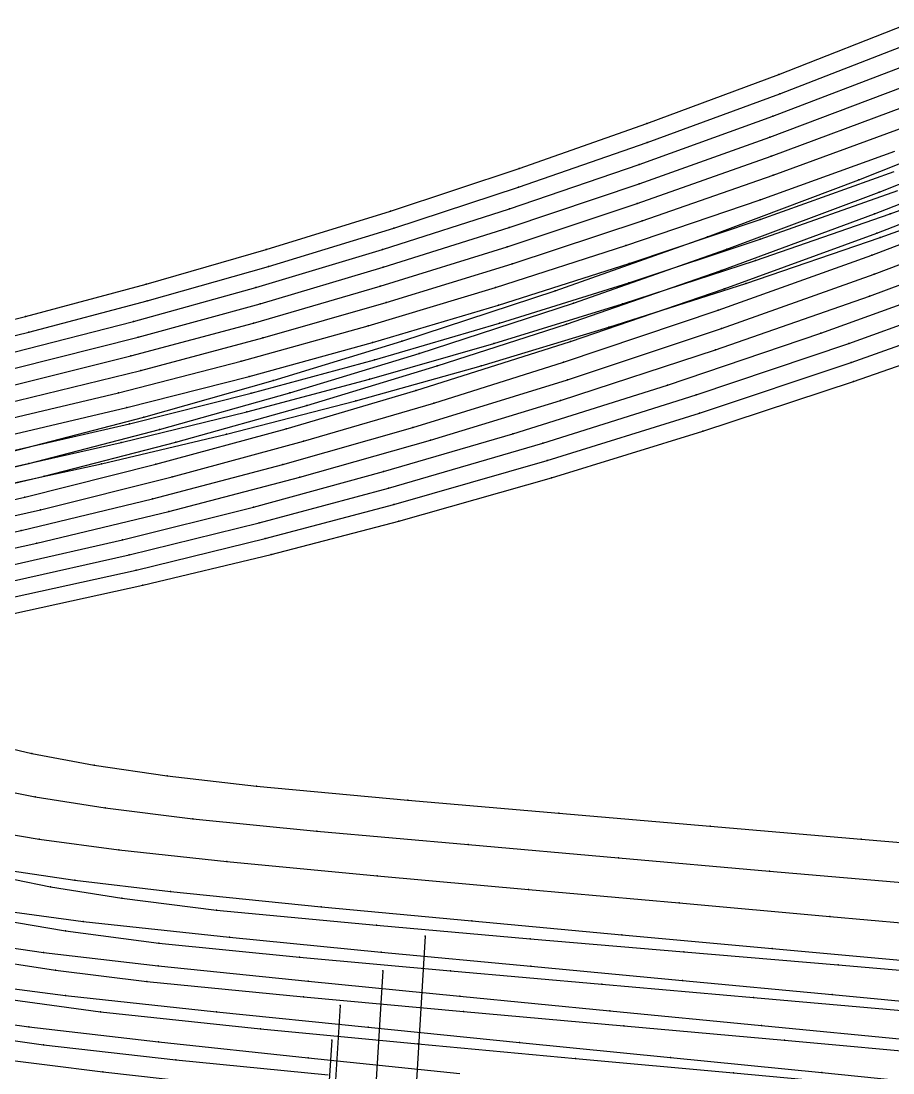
# Model space of a CAD drawing. Extents: x -2408 to 1029, y -526 to 2095.
# Drawn here: x -802.3 to -715.4, y 986.6 to 1091.5 of the extents above; entities that cross this region are included whole.
import ezdxf

# ---------------------------------------------------------------- set-up
doc = ezdxf.new("R2010")
doc.units = 0

# ---------------------------------------------------------------- blocks, each defined once
blk = doc.blocks.new(' -30')
at = {"layer": '1'}
blk.add_lwpolyline([(-767.357727, 25.911562), (-752.041175, 27.088975), (-736.617966, 28.385365), (-721.320863, 29.794235), (-706.371494, 31.303377), (-696.187057, 32.435005), (-691.10357, 32.999838), (-676.024616, 34.856611), (-661.314608, 36.891858), (-647.73373, 39.013629), (-634.618693, 41.313902), (-622.054452, 43.773436), (-610.235324, 46.333426), (-597.778394, 49.290983), (-584.887961, 52.627896), (-572.395202, 56.125452), (-559.642552, 59.954086), (-545.987416, 64.330685), (-532.589774, 68.890903), (-518.615396, 73.918122)], dxfattribs=at)
at = {"layer": '14'}
blk.add_lwpolyline([(-774.009689, 12.699139), (-758.263261, 13.860278), (-742.526873, 15.128973), (-726.802011, 16.519822), (-711.090008, 18.047432), (-696.187057, 19.649467), (-693.760895, 19.910271), (-675.471564, 22.118793), (-660.609476, 24.159982), (-645.002984, 26.59209), (-632.040361, 28.870024), (-618.994058, 31.429211), (-606.136099, 34.235833), (-593.3364, 37.308565), (-580.596146, 40.635717), (-565.388059, 44.947653), (-550.269397, 49.588903), (-535.242259, 54.539254), (-520.308726, 59.778498)], dxfattribs=at)
at = {"layer": '3'}
for p in [(-532.589774, 68.890903), (-545.987416, 64.330685), (-559.642552, 59.954086), (-572.395202, 56.125452), (-535.242259, 54.539254), (-584.887961, 52.627896), (-597.778394, 49.290983), (-550.269397, 49.588903), (-610.235324, 46.333426), (-565.388059, 44.947653), (-580.596146, 40.635717), (-593.3364, 37.308565), (-606.136099, 34.235833)]:
    blk.add_point(p, dxfattribs=at)
blk = doc.blocks.new(' -31')
at = {"layer": '1'}
blk.add_lwpolyline([(-764.603561, 27.965631), (-749.634539, 29.141898), (-734.195194, 30.478894), (-718.84188, 31.946828), (-703.430426, 33.574759), (-696.187057, 34.422185), (-688.241489, 35.351758), (-672.874118, 37.354307), (-658.468537, 39.464737), (-645.214121, 41.644479), (-632.510085, 43.973698), (-620.400673, 46.43457), (-608.301416, 49.144526), (-595.756809, 52.219389), (-583.534909, 55.471688), (-571.11932, 59.030402), (-558.278265, 62.97157), (-545.019892, 67.306577), (-531.588984, 71.960832), (-518.003416, 76.928326)], dxfattribs=at)
at = {"layer": '14'}
blk.add_lwpolyline([(-763.973421, 15.277532), (-748.124175, 16.523418), (-732.287387, 17.899448), (-716.464651, 19.421876), (-700.657603, 21.106951), (-696.187057, 21.638057), (-683.339155, 23.164388), (-666.059555, 25.49067), (-650.337391, 27.900912), (-634.66883, 30.630669), (-619.06957, 33.72281), (-606.807475, 36.444065), (-593.927928, 39.578198), (-581.10966, 42.970502), (-565.810232, 47.365252), (-550.602756, 52.09394), (-535.489224, 57.135943), (-520.471683, 62.470621)], dxfattribs=at)
at = {"layer": '3'}
for p in [(-531.588984, 71.960832), (-545.019892, 67.306577), (-558.278265, 62.97157), (-571.11932, 59.030402), (-535.489224, 57.135943), (-583.534909, 55.471688), (-595.756809, 52.219389), (-550.602756, 52.09394), (-608.301416, 49.144526), (-565.810232, 47.365252), (-581.10966, 42.970502), (-593.927928, 39.578198), (-606.807475, 36.444065)]:
    blk.add_point(p, dxfattribs=at)
blk = doc.blocks.new(' -32')
at = {"layer": '1'}
for points in [[(-440.426945, 570.019091), (-425.752029, 574.287012), (-411.111505, 578.68026), (-396.005886, 583.354368), (-381.573016, 587.948533), (-367.159228, 592.632732), (-352.483521, 597.48848), (-345.580821, 586.441285), (-343.175654, 582.902791), (-340.649257, 579.669371), (-337.999368, 576.668622), (-335.427333, 574.129519), (-333.024994, 572.096426), (-330.526291, 570.325638), (-327.744765, 568.675292), (-324.509682, 567.069864), (-320.782474, 565.532865), (-316.542033, 564.088915), (-311.854019, 562.775917), (-306.151259, 561.472466), (-299.550771, 560.245274), (-291.261816, 558.992617), (-279.604794, 557.525161), (-264.510121, 555.838944)], [(-777.557094, 28.880208), (-762.5158, 29.973046), (-747.42515, 31.185646), (-732.403637, 32.523892), (-717.278175, 34.019483), (-702.287098, 35.664747), (-696.187057, 36.407948), (-687.061092, 37.519807), (-672.116943, 39.54803), (-657.91088, 41.705219), (-644.578628, 43.966261), (-631.801552, 46.375782), (-619.611718, 48.920751), (-607.446518, 51.716097), (-595.338465, 54.750814), (-583.040317, 58.088273), (-570.559604, 61.733393), (-557.652634, 65.76626), (-544.564452, 70.11707), (-530.828759, 74.953653)]]:
    blk.add_lwpolyline(points, dxfattribs=at)
at = {"layer": '14'}
blk.add_lwpolyline([(-776.352658, 16.233206), (-760.384899, 17.399111), (-744.429681, 18.694642), (-728.488815, 20.137682), (-712.564002, 21.746121), (-696.612399, 23.543152), (-696.187057, 23.596621), (-680.726148, 25.539978), (-663.656502, 27.958207), (-647.842614, 30.499035), (-634.70809, 32.865834), (-619.013128, 36.043738), (-607.476452, 38.647271), (-594.517205, 41.843171), (-581.621039, 45.301049), (-566.230527, 49.779142), (-550.934455, 54.59586), (-535.734816, 59.730128), (-520.633603, 65.16087)], dxfattribs=at)
at = {"layer": '3'}
for p in [(-279.604794, 557.525161), (-544.564452, 70.11707), (-557.652634, 65.76626), (-570.559604, 61.733393), (-535.734816, 59.730128), (-583.040317, 58.088273), (-595.338465, 54.750814), (-550.934455, 54.59586), (-607.446518, 51.716097), (-566.230527, 49.779142), (-581.621039, 45.301049), (-594.517205, 41.843171), (-607.476452, 38.647271)]:
    blk.add_point(p, dxfattribs=at)
blk = doc.blocks.new(' -33')
at = {"layer": '1'}
for points in [[(-297.076346, 563.354147), (-287.827379, 562.058651), (-274.890736, 560.557921), (-259.960293, 558.975201), (-244.829363, 557.401476)], [(-763.901431, 31.711709), (-748.728626, 32.930879), (-733.570572, 34.291602), (-718.476761, 35.805907), (-703.352213, 37.500076), (-696.187057, 38.394732), (-688.058011, 39.409742), (-672.984152, 41.507452), (-658.502196, 43.759267), (-645.056283, 46.089461), (-632.170985, 48.566989), (-620.007763, 51.150111), (-607.741509, 54.014428), (-595.534549, 57.123302), (-583.230149, 60.514038), (-570.649944, 64.242368), (-557.641759, 68.365583), (-544.549955, 72.778648), (-531.202428, 77.538106)]]:
    blk.add_lwpolyline(points, dxfattribs=at)
at = {"layer": '14'}
blk.add_lwpolyline([(-778.297327, 17.941651), (-762.217985, 19.103232), (-746.152459, 20.404619), (-730.10281, 21.865347), (-714.07095, 23.504961), (-696.187057, 25.577886), (-695.392315, 25.670001), (-680.74212, 27.580925), (-663.876106, 30.042186), (-647.962978, 32.663981), (-634.747091, 35.100126), (-618.95668, 38.364669), (-608.14232, 40.845801), (-595.103506, 44.10397), (-582.129641, 47.627901), (-569.221834, 51.405151), (-553.821217, 56.254717), (-538.519217, 61.429652), (-523.317783, 66.908446)], dxfattribs=at)
at = {"layer": '3'}
for p in [(-287.827379, 562.058651), (-274.890736, 560.557921), (-259.960293, 558.975201), (-544.549955, 72.778648), (-557.641759, 68.365583), (-570.649944, 64.242368), (-538.519217, 61.429652), (-583.230149, 60.514038), (-595.534549, 57.123302), (-553.821217, 56.254717), (-607.741509, 54.014428), (-569.221834, 51.405151), (-582.129641, 47.627901), (-595.103506, 44.10397), (-608.14232, 40.845801)]:
    blk.add_point(p, dxfattribs=at)
blk = doc.blocks.new(' -34')
at = {"layer": '1'}
for points in [[(-294.496702, 566.479853), (-285.024764, 565.239914), (-269.948161, 563.615955), (-254.836865, 562.076983), (-239.753081, 560.557723), (-224.667632, 559.063796), (-209.580622, 557.564088), (-194.579889, 556.026452)], [(-764.804323, 33.485809), (-749.690761, 34.703088), (-734.588409, 36.070656), (-719.503758, 37.606008), (-704.101333, 39.367399), (-696.187057, 40.38013), (-689.061283, 41.291958), (-674.105752, 43.422285), (-659.62922, 45.71826), (-645.777713, 48.161941), (-632.879312, 50.683046), (-620.526528, 53.34566), (-608.559507, 56.178183), (-596.322923, 59.334018), (-583.664313, 62.868079), (-570.968438, 66.680441), (-557.973808, 70.851188), (-544.579684, 75.423785), (-531.136709, 80.281024)]]:
    blk.add_lwpolyline(points, dxfattribs=at)
at = {"layer": '14'}
blk.add_lwpolyline([(-773.452526, 20.118295), (-757.267459, 21.33454), (-741.098412, 22.70937), (-724.947577, 24.263962), (-708.817183, 26.019486), (-696.187057, 27.577312), (-691.4811, 28.157747), (-674.795507, 30.484158), (-658.751686, 32.99127), (-642.75822, 35.800843), (-629.481244, 38.407265), (-616.708335, 41.181575), (-603.550495, 44.334539), (-590.458868, 47.764701), (-577.43449, 51.459374), (-564.478472, 55.405854), (-549.022958, 60.456148), (-533.669256, 65.828829), (-518.41922, 71.501959)], dxfattribs=at)
at = {"layer": '3'}
for p in [(-285.024764, 565.239914), (-269.948161, 563.615955), (-254.836865, 562.076983), (-239.753081, 560.557723), (-224.667632, 559.063796), (-209.580622, 557.564088), (-544.579684, 75.423785), (-557.973808, 70.851188), (-570.968438, 66.680441), (-533.669256, 65.828829), (-583.664313, 62.868079), (-549.022958, 60.456148), (-596.322923, 59.334018), (-608.559507, 56.178183), (-564.478472, 55.405854), (-577.43449, 51.459374), (-590.458868, 47.764701), (-603.550495, 44.334539), (-616.708335, 41.181575)]:
    blk.add_point(p, dxfattribs=at)
blk = doc.blocks.new(' -35')
at = {"layer": '1'}
for points in [[(-299.393308, 570.745541), (-291.45189, 569.585558), (-280.017705, 568.240454), (-265.054462, 566.703216), (-249.92133, 565.210755), (-234.962536, 563.759321), (-219.825743, 562.302281), (-204.703902, 560.828106)], [(-778.088367, 34.352138), (-762.886271, 35.467571), (-747.500666, 36.743473), (-732.32422, 38.167402), (-717.357443, 39.753187), (-702.221529, 41.558933), (-696.187057, 42.365713), (-686.941813, 43.601738), (-671.865551, 45.850678), (-657.130644, 48.297054), (-643.688057, 50.768291), (-630.808531, 53.380863), (-618.597528, 56.107448), (-606.343089, 59.106725), (-594.150498, 62.350238), (-581.865899, 65.87505), (-569.305157, 69.739492), (-556.319261, 74.001766), (-543.263134, 78.549689), (-529.942888, 83.449916)]]:
    blk.add_lwpolyline(points, dxfattribs=at)
at = {"layer": '14'}
blk.add_lwpolyline([(-775.671091, 21.789465), (-759.577038, 22.988724), (-743.499734, 24.350258), (-727.44163, 25.896451), (-711.405021, 27.649703), (-696.187057, 29.544051), (-694.02828, 29.812778), (-675.383928, 32.46391), (-661.088222, 34.736757), (-645.188805, 37.54849), (-631.98864, 40.146953), (-618.253106, 43.141924), (-605.175108, 46.295802), (-592.163526, 49.724858), (-579.219302, 53.416632), (-563.77658, 58.175978), (-548.434041, 63.274114), (-533.193411, 68.689485), (-518.056413, 74.400537)], dxfattribs=at)
at = {"layer": '3'}
for p in [(-291.45189, 569.585558), (-280.017705, 568.240454), (-265.054462, 566.703216), (-249.92133, 565.210755), (-234.962536, 563.759321), (-219.825743, 562.302281), (-543.263134, 78.549689), (-556.319261, 74.001766), (-569.305157, 69.739492), (-533.193411, 68.689485), (-581.865899, 65.87505), (-548.434041, 63.274114), (-594.150498, 62.350238), (-606.343089, 59.106725), (-563.77658, 58.175978), (-579.219302, 53.416632), (-592.163526, 49.724858), (-605.175108, 46.295802), (-618.253106, 43.141924)]:
    blk.add_point(p, dxfattribs=at)
blk = doc.blocks.new(' -36')
at = {"layer": '1'}
for points in [[(-296.693441, 573.831966), (-288.33351, 572.718557), (-273.740332, 571.14524), (-258.632123, 569.671512), (-243.683755, 568.250043), (-228.586526, 566.83085), (-213.636555, 565.425506), (-198.674168, 563.990806)], [(-778.34243, 36.173265), (-762.893095, 37.309129), (-747.76605, 38.574965), (-732.664665, 40.012175), (-717.57252, 41.64312), (-702.570928, 43.477063), (-696.187057, 44.352727), (-687.53168, 45.539962), (-672.577526, 47.823738), (-658.109437, 50.274977), (-644.503984, 52.820949), (-631.617099, 55.475503), (-619.277974, 58.266585), (-607.323256, 61.225881), (-595.105699, 64.51081), (-582.469311, 68.177957), (-569.797773, 72.122623), (-556.830461, 76.427339), (-543.466717, 81.136803), (-530.056785, 86.130274)]]:
    blk.add_lwpolyline(points, dxfattribs=at)
at = {"layer": '14'}
for points in [[(-452.610645, 565.692518), (-437.374367, 570.249362), (-422.625057, 574.815658), (-405.333042, 580.34016), (-389.86307, 585.425591), (-374.534244, 590.593536), (-357.994041, 596.334), (-355.498296, 592.368783), (-352.78552, 588.567302), (-349.871651, 584.921698), (-347.153848, 581.886235), (-344.123798, 578.894252), (-340.81058, 576.083516), (-337.748853, 573.893663), (-333.988202, 571.6309), (-330.03235, 569.642769), (-325.912891, 567.90543), (-320.5817, 566.050154), (-315.10611, 564.503008), (-308.431725, 562.987638), (-301.13465, 561.669284), (-292.294125, 560.405014), (-279.111996, 558.933638), (-263.917224, 557.42101)], [(-773.503624, 23.780818), (-757.301952, 25.016072), (-741.119106, 26.429668), (-724.957599, 28.045642), (-708.820059, 29.888015), (-696.187057, 31.537294), (-691.445156, 32.156361), (-674.659417, 34.643384), (-658.618954, 37.291733), (-642.631277, 40.239295), (-629.361259, 42.959054), (-616.339856, 45.903108), (-603.194802, 49.173805), (-590.118263, 52.721145), (-577.1112, 56.532401), (-564.174593, 60.59484), (-548.744982, 65.78342), (-533.419826, 71.293401), (-518.200822, 77.102777)]]:
    blk.add_lwpolyline(points, dxfattribs=at)
at = {"layer": '3'}
for p in [(-288.33351, 572.718557), (-273.740332, 571.14524), (-258.632123, 569.671512), (-243.683755, 568.250043), (-228.586526, 566.83085), (-213.636555, 565.425506), (-292.294125, 560.405014), (-279.111996, 558.933638), (-543.466717, 81.136803), (-556.830461, 76.427339), (-569.797773, 72.122623), (-533.419826, 71.293401), (-582.469311, 68.177957), (-548.744982, 65.78342), (-595.105699, 64.51081), (-607.323256, 61.225881), (-564.174593, 60.59484), (-577.1112, 56.532401), (-590.118263, 52.721145), (-603.194802, 49.173805), (-616.339856, 45.903108)]:
    blk.add_point(p, dxfattribs=at)
blk = doc.blocks.new(' -37')
at = {"layer": '1'}
for points in [[(-300.778548, 577.989096), (-293.415212, 576.879222), (-283.866846, 575.741513), (-268.840025, 574.236501), (-253.835037, 572.824723), (-238.84872, 571.445634), (-223.870873, 570.077698), (-208.884311, 568.699824)], [(-778.746142, 37.975006), (-763.523574, 39.097431), (-748.137304, 40.395344), (-732.943814, 41.861663), (-717.874596, 43.521574), (-702.728602, 45.417345), (-696.187057, 46.339412), (-687.445294, 47.5716), (-672.36694, 49.944403), (-657.899631, 52.466268), (-643.941466, 55.145758), (-631.065157, 57.863052), (-618.852529, 60.688205), (-606.604976, 63.786081), (-594.421577, 67.129478), (-582.155924, 70.753317), (-569.608598, 74.721369), (-556.638725, 79.091035), (-543.609695, 83.744251), (-530.310116, 88.75569)]]:
    blk.add_lwpolyline(points, dxfattribs=at)
at = {"layer": '14'}
for points in [[(-299.827812, 564.971442), (-290.841817, 563.747071), (-274.884587, 562.06786), (-259.205138, 560.569429), (-243.479685, 559.114463), (-227.720586, 557.676432), (-211.9402, 556.228805)], [(-775.725625, 25.454434), (-759.614293, 26.669217), (-743.522514, 28.065403), (-727.453068, 29.668233), (-711.408739, 31.502951), (-696.187057, 33.502586), (-693.992253, 33.790907), (-675.348821, 36.601963), (-660.95436, 39.017042), (-645.060496, 41.966041), (-631.866959, 44.677122), (-617.881613, 47.850626), (-604.816218, 51.121342), (-591.81948, 54.666696), (-578.892306, 58.474181), (-563.472778, 63.371566), (-548.156235, 68.606807), (-532.944208, 74.158296), (-517.838233, 80.004428)]]:
    blk.add_lwpolyline(points, dxfattribs=at)
at = {"layer": '2'}
blk.add_point((-267.785759, 560.927429), dxfattribs=at)
at = {"layer": '3'}
for p in [(-293.415212, 576.879222), (-283.866846, 575.741513), (-268.840025, 574.236501), (-253.835037, 572.824723), (-238.84872, 571.445634), (-223.870873, 570.077698), (-290.841817, 563.747071), (-274.884587, 562.06786), (-259.205138, 560.569429), (-243.479685, 559.114463), (-227.720586, 557.676432), (-543.609695, 83.744251), (-556.638725, 79.091035), (-569.608598, 74.721369), (-532.944208, 74.158296), (-582.155924, 70.753317), (-548.156235, 68.606807), (-594.421577, 67.129478), (-606.604976, 63.786081), (-563.472778, 63.371566), (-578.892306, 58.474181), (-591.81948, 54.666696), (-604.816218, 51.121342), (-617.881613, 47.850626)]:
    blk.add_point(p, dxfattribs=at)
at = {"layer": '8'}
blk.add_lwpolyline([(-267.785759, 560.927429), (-268.795142, 545.34185), (-269.765149, 530.114361), (-270.732745, 514.613438), (-271.650701, 499.616754), (-272.567585, 484.620003), (-273.5058, 469.554919), (-274.46069, 454.560548), (-275.424583, 439.566741), (-276.425412, 423.951793), (-277.381598, 408.957502), (-278.336233, 393.963106), (-279.299279, 378.854898), (-280.256221, 363.860666), (-281.217806, 348.797753), (-282.174623, 333.803491), (-283.131186, 318.809211), (-284.118728, 303.329621), (-285.075416, 288.33535), (-286.057556, 272.942613), (-287.025861, 257.766222), (-287.709846, 247.045708)], dxfattribs=at)
blk = doc.blocks.new(' -38')
at = {"layer": '1'}
for points in [[(-304.5103, 582.164754), (-297.827183, 581.0224), (-289.881513, 579.943329), (-279.106949, 578.788285), (-264.101793, 577.374189), (-249.020315, 575.998291), (-233.995271, 574.657014), (-218.954244, 573.320155), (-203.930237, 571.966751)], [(-778.232292, 39.847281), (-762.804824, 40.995304), (-747.670139, 42.292076), (-732.728361, 43.761968), (-717.633657, 45.463255), (-702.518783, 47.407832), (-696.187057, 48.32602), (-687.485629, 49.587835), (-672.528161, 52.002884), (-658.072413, 54.583094), (-644.204845, 57.303424), (-631.332616, 60.07099), (-619.009432, 62.968941), (-607.050524, 66.038045), (-594.853601, 69.430673), (-582.240802, 73.209424), (-569.575428, 77.271867), (-556.636652, 81.690148), (-543.30444, 86.516195), (-529.907946, 91.63437)]]:
    blk.add_lwpolyline(points, dxfattribs=at)
at = {"layer": '14'}
for points in [[(-303.968757, 569.157359), (-296.194695, 567.952533), (-287.076483, 566.840803), (-271.473491, 565.304424), (-255.516389, 563.833731), (-239.515146, 562.398618), (-223.482146, 560.973282), (-207.429718, 559.531914)], [(-770.850305, 27.641614), (-754.635096, 28.926781), (-738.442102, 30.414454), (-722.274336, 32.131509), (-706.134807, 34.104822), (-696.187057, 35.490098), (-691.408612, 36.155513), (-674.521169, 38.804732), (-658.484773, 41.593708), (-642.503452, 44.678669), (-629.24087, 47.511261), (-615.966383, 50.630384), (-602.83469, 54.018376), (-589.773809, 57.682424), (-576.784589, 61.609774), (-563.867861, 65.787677), (-548.464728, 71.11391), (-533.168681, 76.760527), (-517.981205, 82.705478)]]:
    blk.add_lwpolyline(points, dxfattribs=at)
at = {"layer": '2'}
blk.add_point((-267.785759, 564.432602), dxfattribs=at)
at = {"layer": '3'}
for p in [(-297.827183, 581.0224), (-289.881513, 579.943329), (-279.106949, 578.788285), (-264.101793, 577.374189), (-249.020315, 575.998291), (-233.995271, 574.657014), (-218.954244, 573.320155), (-296.194695, 567.952533), (-287.076483, 566.840803), (-271.473491, 565.304424), (-255.516389, 563.833731), (-239.515146, 562.398618), (-223.482146, 560.973282), (-543.30444, 86.516195), (-556.636652, 81.690148), (-569.575428, 77.271867), (-533.168681, 76.760527), (-582.240802, 73.209424), (-548.464728, 71.11391), (-594.853601, 69.430673), (-607.050524, 66.038045), (-563.867861, 65.787677), (-576.784589, 61.609774), (-589.773809, 57.682424), (-602.83469, 54.018376), (-615.966383, 50.630384)]:
    blk.add_point(p, dxfattribs=at)
at = {"layer": '8'}
blk.add_lwpolyline([(-267.785759, 564.432602), (-268.79559, 548.4989), (-269.765673, 532.931308), (-270.690884, 517.781071), (-271.608583, 502.449512), (-272.524328, 487.117842), (-273.461049, 471.716247), (-274.415279, 456.386928), (-275.379307, 441.05821), (-276.337063, 425.79129), (-277.29365, 410.462126), (-278.248356, 395.132831), (-279.211341, 379.687194), (-280.168331, 364.358045), (-281.125668, 349.028933), (-282.087019, 333.629568), (-283.043701, 318.300389), (-283.987853, 303.171853), (-284.94464, 287.84268), (-285.901466, 272.513529), (-286.842971, 257.429392), (-287.709846, 243.540497)], dxfattribs=at)
blk = doc.blocks.new(' -39')
at = {"layer": '1'}
for points in [[(-308.515738, 586.490736), (-302.44569, 585.288208), (-295.465604, 584.186187), (-286.722762, 583.100472), (-274.35841, 581.870232), (-259.276814, 580.529054), (-244.272418, 579.200383), (-229.211684, 577.890724), (-214.075544, 576.578375)], [(-775.053399, 41.905349), (-760.284358, 43.042005), (-745.245243, 44.376518), (-730.282729, 45.906704), (-715.287729, 47.669677), (-700.468567, 49.660171), (-696.187057, 50.308561), (-685.042754, 51.996229), (-670.625115, 54.422237), (-656.273792, 57.080255), (-642.495455, 59.87623), (-629.719619, 62.710765), (-617.49041, 65.671783), (-605.711612, 68.775387), (-593.609315, 72.221268), (-581.095319, 76.050833), (-568.672341, 80.112641), (-555.835565, 84.572954), (-542.608987, 89.438203), (-529.349111, 94.579441)]]:
    blk.add_lwpolyline(points, dxfattribs=at)
at = {"layer": '14'}
for points in [[(-307.490632, 573.308832), (-299.432219, 571.929208), (-290.138503, 570.706897), (-276.081103, 569.292289), (-261.031976, 567.926912), (-245.94034, 566.597989), (-230.816082, 565.285434), (-215.66903, 563.969154)], [(-773.090811, 29.3136), (-756.965349, 30.575147), (-740.862888, 32.041826), (-724.786647, 33.741732), (-708.73984, 35.702956), (-696.187057, 37.457721), (-693.955538, 37.769657), (-675.313736, 40.740006), (-660.818973, 43.29894), (-644.931248, 46.384607), (-631.744803, 49.207804), (-617.505153, 52.565139), (-604.452884, 55.952263), (-591.471546, 59.613449), (-578.561936, 63.53616), (-563.166186, 68.57098), (-547.876191, 73.942693), (-532.693275, 79.629653), (-517.61882, 85.610188)]]:
    blk.add_lwpolyline(points, dxfattribs=at)
at = {"layer": '2'}
blk.add_point((-267.785759, 567.937813), dxfattribs=at)
at = {"layer": '3'}
for p in [(-302.44569, 585.288208), (-295.465604, 584.186187), (-286.722762, 583.100472), (-274.35841, 581.870232), (-259.276814, 580.529054), (-244.272418, 579.200383), (-229.211684, 577.890724), (-299.432219, 571.929208), (-290.138503, 570.706897), (-276.081103, 569.292289), (-261.031976, 567.926912), (-245.94034, 566.597989), (-230.816082, 565.285434), (-542.608987, 89.438203), (-555.835565, 84.572954), (-568.672341, 80.112641), (-532.693275, 79.629653), (-581.095319, 76.050833), (-547.876191, 73.942693), (-593.609315, 72.221268), (-605.711612, 68.775387), (-563.166186, 68.57098), (-617.49041, 65.671783), (-578.561936, 63.53616), (-591.471546, 59.613449), (-604.452884, 55.952263), (-617.505153, 52.565139)]:
    blk.add_point(p, dxfattribs=at)
at = {"layer": '8'}
blk.add_lwpolyline([(-267.785759, 567.937813), (-268.761361, 552.219541), (-269.683288, 537.119278), (-270.606945, 521.691267), (-271.525039, 506.024891), (-272.43938, 490.358287), (-273.330662, 475.332164), (-274.282546, 459.667792), (-275.246262, 444.004141), (-276.205039, 428.403713), (-277.162254, 412.739694), (-278.117089, 397.075512), (-279.036457, 382.004404), (-279.993392, 366.340358), (-280.950853, 350.676325), (-281.868901, 335.652545), (-282.82573, 319.988481), (-283.769967, 304.529433), (-284.72684, 288.865369), (-285.683773, 273.201326), (-286.607023, 258.088398), (-287.513962, 243.241959), (-287.709846, 240.035305)], dxfattribs=at)
blk = doc.blocks.new(' -40')
at = {"layer": '1'}
for points in [[(-312.24532, 590.881296), (-307.014552, 589.670083), (-300.794367, 588.510557), (-293.538191, 587.434264), (-284.617142, 586.3971), (-269.515455, 585.008727), (-254.45547, 583.70043), (-239.383223, 582.407664), (-224.321489, 581.133027), (-209.343147, 579.861041)], [(-775.159657, 43.7355), (-760.062848, 44.905913), (-745.057512, 46.253937), (-730.118739, 47.810136), (-715.160782, 49.610059), (-700.598431, 51.609171), (-696.187057, 52.290759), (-686.222374, 53.830367), (-671.373245, 56.382049), (-656.561826, 59.185168), (-642.823283, 62.023551), (-630.152282, 64.87797), (-617.844131, 67.9028), (-605.798884, 71.126211), (-593.819073, 74.587699), (-581.434216, 78.427537), (-568.611081, 82.675494), (-555.869436, 87.161647), (-542.718407, 92.058779), (-529.176788, 97.373681)]]:
    blk.add_lwpolyline(points, dxfattribs=at)
at = {"layer": '14'}
for points in [[(-312.319068, 577.830935), (-305.161279, 576.377692), (-298.049413, 575.235457), (-288.609891, 574.056573), (-272.651678, 572.534191), (-257.344506, 571.194328), (-241.99642, 569.884185), (-226.617291, 568.584246), (-211.216935, 567.274988)], [(-769.953779, 31.382898), (-753.925105, 32.684967), (-737.921349, 34.204001), (-721.945902, 35.969314), (-706.002153, 38.010218), (-696.187057, 39.450417), (-691.170276, 40.186537), (-675.296249, 42.809026), (-660.48388, 45.490985), (-644.700191, 48.629051), (-631.600924, 51.492252), (-618.561622, 54.611148), (-606.037666, 57.885365), (-593.135802, 61.543829), (-580.305746, 65.461994), (-565.005423, 70.489276), (-549.810726, 75.851533), (-534.7229, 81.527485), (-519.743136, 87.49587)]]:
    blk.add_lwpolyline(points, dxfattribs=at)
at = {"layer": '2'}
blk.add_point((-267.785759, 571.443024), dxfattribs=at)
at = {"layer": '3'}
for p in [(-307.014552, 589.670083), (-300.794367, 588.510557), (-293.538191, 587.434264), (-284.617142, 586.3971), (-269.515455, 585.008727), (-254.45547, 583.70043), (-239.383223, 582.407664), (-224.321489, 581.133027), (-305.161279, 576.377692), (-298.049413, 575.235457), (-288.609891, 574.056573), (-272.651678, 572.534191), (-257.344506, 571.194328), (-241.99642, 569.884185), (-226.617291, 568.584246), (-542.718407, 92.058779), (-555.869436, 87.161647), (-568.611081, 82.675494), (-534.7229, 81.527485), (-581.434216, 78.427537), (-549.810726, 75.851533), (-593.819073, 74.587699), (-605.798884, 71.126211), (-565.005423, 70.489276), (-617.844131, 67.9028), (-580.305746, 65.461994), (-593.135802, 61.543829), (-606.037666, 57.885365)]:
    blk.add_point(p, dxfattribs=at)
at = {"layer": '8'}
blk.add_lwpolyline([(-267.785759, 571.443024), (-268.761798, 555.388681), (-269.683819, 539.965584), (-270.565073, 524.935057), (-271.441614, 509.661164), (-272.313026, 494.386969), (-273.200802, 479.039445), (-274.106431, 463.76725), (-275.025334, 448.495833), (-275.941816, 433.289154), (-276.856927, 418.017515), (-277.768833, 402.74571), (-278.68775, 387.352359), (-279.600857, 372.080598), (-280.514807, 356.808904), (-281.433164, 341.463909), (-282.346733, 326.192193), (-283.260105, 310.920447), (-284.160995, 295.858099), (-285.074509, 280.58638), (-286.013561, 264.888237), (-286.917593, 249.775034), (-287.709846, 236.530113)], dxfattribs=at)

msp = doc.modelspace()

# ---------------------------------------------------------------- block references
at = {"layer": '1'}
for name, p in [(' -32', (-184.050523, 999.622732)), (' -30', (-184.050297, 1001.000083)), (' -31', (-184.050388, 1000.311413)), (' -33', (-184.050694, 998.934067)), (' -34', (-184.050758, 998.245407)), (' -35', (-184.051047, 997.556724)), (' -36', (-184.051123, 996.868036)), (' -38', (-184.051331, 995.490688)), (' -37', (-184.051318, 996.179365)), (' -39', (-184.051506, 994.802025)), (' -40', (-184.051738, 994.113352)), (' -32', (-514.58038, 429.196867)), (' -34', (-512.877729, 429.098086)), (' -33', (-513.729155, 429.147803)), (' -36', (-507.788996, 429.001375)), (' -35', (-508.640982, 429.051384)), (' -38', (-502.699294, 428.903101)), (' -37', (-503.551747, 428.953571)), (' -39', (-498.461818, 428.854057)), (' -40', (-494.224148, 428.804325))]:
    msp.add_blockref(name, p, dxfattribs=at)

doc.saveas('drawing.dxf')
